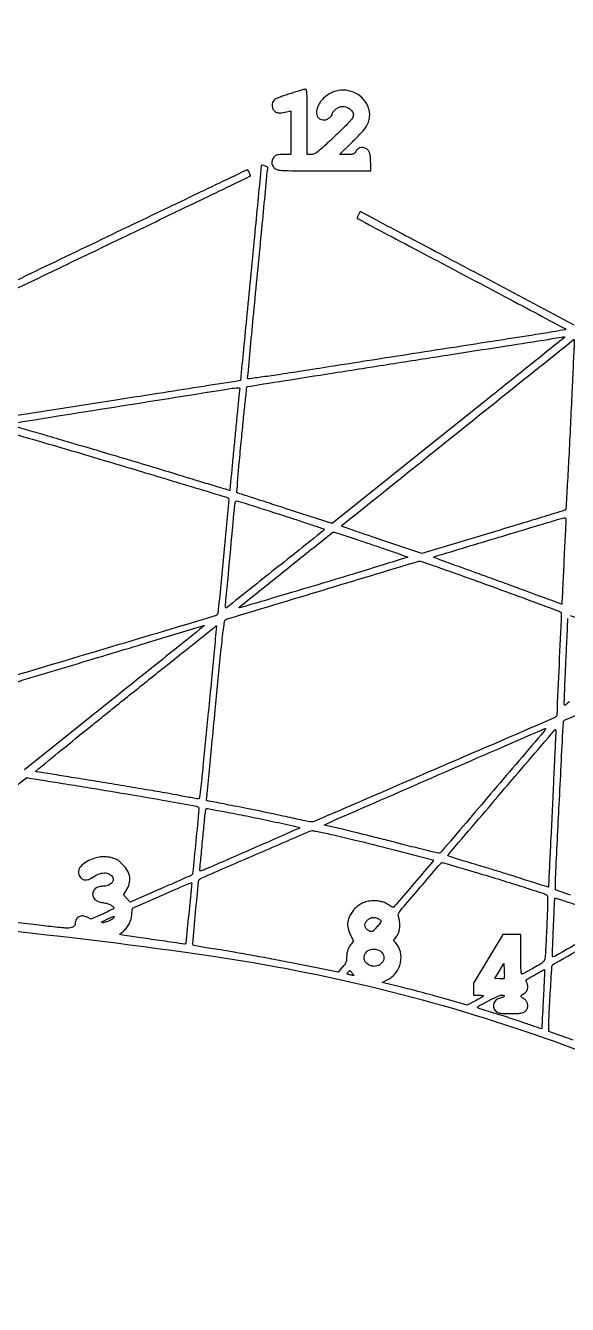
# Model space of a CAD drawing. Extents: x 0 to 7087, y 0 to 4724.
# Drawn here: x 2284 to 2847, y 2360 to 3688 of the extents above; entities that cross this region are included whole.
import ezdxf

# ---------------------------------------------------------------- set-up
doc = ezdxf.new("R2010")
doc.units = 0

msp = doc.modelspace()

# ---------------------------------------------------------------- linework, layer by layer
for points in [[(1293.492648, 3122.898616, -0.000001), (1813.67451, 3204.303477, -0.022438), (1818.5, 3204.838211, -0.754331), (1818.552835, 3204.690615, -0.017362), (1817.590625, 3204.050119, -0.012894), (1816.042809, 3203.149883, -0.006068), (1814, 3202.063238, -0.007019), (1809.606217, 3199.871571, -0.000019), (1750.092351, 3171.224375, -0.000118), (1682.894469, 3138.901257, -0.000074), (1604.165449, 3101.068753), (1399.830898, 3002.914831), (1224.165449, 3013.975075, -0.000031), (1154.660747, 3018.355539, -0.00004)], [(6679.454404, 791.75405, 0.000001), (6397.472142, 1046.787835, 0.000001), (6069.5, 1343.414553, -0.000021)], [(5468.71875, 1886.879035, -0.000001), (5219.850244, 2112.065315, -0.01151)], [(5252.276589, 2097.990111, 0.000002), (5820.76871, 1796.93329)], [(4651.653342, 1425.1125, -0.000001), (4539.128075, 1632.810979, -0.043589)], [(5548.424573, 2408.704966, -0.000001), (5727.394647, 2299.842302, -0.000133)], [(5306.980115, 216.220109, 0.000001), (5194.709925, 423.334713, 0.000017)], [(5733.561876, 2304.782547, -0.000001), (5555.403848, 2413.623819, -0.353388)], [(5373.759285, 2042.672399, -0.000001), (5195.709751, 2137.200618, -0.192573)], [(5555.34416, 980.541909, -0.000001), (5678.911179, 867.897119, -0.000083)], [(3615.925633, 3667.053647, -0.000002), (3641.728749, 3715.748958, -0.000001), (3683.548406, 3794.66941, -0.000001), (3731.295565, 3884.775511, -0.000001), (3778.830453, 3974.480516)], [(1840.425828, 3215.248007, -0.000001), (1750.933564, 3201.206536, -0.000135)], [(4749.665349, 793.063305, 0.000001), (4721.748575, 903.856146, 0.007095)], [(4570.12107, 1505.740836, -0.000001), (4545.158775, 1605.268138, -0.26365)], [(4912.327304, 147.416691, -0.000001), (4884.371973, 258.307726, -0.000042)], [(2219.775322, 3388.29958, -0.000113), (2302.284696, 3427.943308, 0.000049), (2384.83521, 3467.593889, 0.000082), (2454.393481, 3501.026403, 0.000001), (2517.540201, 3531.39011, 0.062771), (2517.884602, 3531.612606, 0.32324), (2518.103037, 3532.480532, 0.020229), (2516.964311, 3535.036102, 0.020995), (2515.614818, 3537.496886, 0.262598), (2514.722919, 3538, 0.111952), (2513.916109, 3537.817059, 0.000008), (2449.780288, 3507.154402, 0.000287), (2378.985646, 3473.256966, 0.000173), (2295.094239, 3432.993709, -0.000238), (2211.176898, 3392.73144, -0.000394)], [(1848.627436, 3209.469568, -0.000003), (2044.597961, 3240.082163, -0.000017), (2238.020133, 3270.288605, -0.031404)], [(5195.527972, 2138.637991, -0.000003), (5370.619532, 2273.225485, -0.00001), (5544.780584, 2407.090447, -0.077987)], [(3593.512849, 3650.132812, -0.000002), (3543.723597, 3556.255828, -0.018461)], [(5982.658973, 2709.702957, -0.000002), (6088.233851, 2670.531374, -0.000202)], [(6450.22633, 2376, -0.000003), (6305.76258, 2478.782248, -0.000005), (6175.84193, 2571.220518, -0.000003), (6066.608729, 2648.942153, -0.000054)], [(5413.830573, 1926.909787, 0.000017), (6158.626144, 1253.456846)], [(1825.138253, 2968.862981, -0.000003), (1836.244022, 3088.55881, -0.000004), (1847.339812, 3208.131344, -0.145737)], [(2087.308865, 3324.525265, -0.000002), (2150.352133, 3354.892074, -0.000188)], [(2854.5, 3376.969391), (2750.5, 3432.052236, -0.000036), (2710.117762, 3453.444119, -0.000054), (2674.911918, 3472.102017, -0.000021), (2644.653698, 3488.143665, -0.001264), (2639.221422, 3491.041538), (2631.942844, 3494.947996), (2630.292198, 3491.486555, 0.012968), (2629.690555, 3490.135811, 0.020413), (2629.252514, 3488.944233, 0.015559), (2628.973542, 3487.975338, 0.298656), (2629.070776, 3487.692587, 0.04305), (2629.443404, 3487.452118, 0.000003), (2660.95204, 3470.765601, 0.000119), (2695.749921, 3452.348069, 0.000072), (2737, 3430.535758, -0.000208), (2778.278452, 3408.69404, -0.000343), (2813.171221, 3390.181942, -0.00002), (2844.595056, 3373.481045, -0.059601), (2845.348837, 3372.956892, -0.624916), (2845.099667, 3372.066807, -0.003942), (2834.644332, 3370.241041, -0.002569), (2814.731505, 3367.030361, -0.00009), (2737.5, 3354.998771, 0.000032), (2693.704116, 3348.181214, 0.000027), (2647.278125, 3340.948705, 0.000027), (2604.870603, 3334.337582, 0.000074), (2575, 3329.67474, -0.001264), (2549.362974, 3325.735242, -0.003258), (2530.821821, 3323.057533, -0.000569), (2515.859072, 3321.013409, -0.379753), (2515.224743, 3321.439256, -0.086958), (2515.154336, 3322.314952, -0.000033), (2518.122137, 3354.02605, -0.000533), (2521.458993, 3389.250732, -0.000324), (2525.474743, 3430.882323, 0.000104), (2529.510221, 3472.527045, 0.000171), (2532.908206, 3507.795296, 0.000012), (2535.951372, 3539.502509, 0.023919), (2536, 3540.518415, 0.30375), (2535.495748, 3541.271876, 0.020666), (2532.951138, 3542.200427, 0.021321), (2530.332627, 3542.913667, 0.259967), (2529.370782, 3542.631474, 0.171522), (2529.310235, 3542.501859, 0.000002), (2526.118043, 3509.785496, 0.000162), (2522.615203, 3473.763693, 0.000097), (2518.479085, 3431, -0.000077), (2514.344483, 3388.2339, -0.000128), (2510.846271, 3352.20417, -0.000001), (2507.660792, 3319.483316, -0.120384), (2507.608304, 3319.333344, -0.212762), (2507.482905, 3319.252036, -0.000002), (2469.580885, 3313.292048, -0.000177), (2427.852447, 3306.74561, -0.000106), (2378.305346, 3299.001257), (2249.110692, 3278.835825)], [(1855.853411, 3386.98061, -0.000004), (1741.150748, 3416.605863, -0.00028)], [(6395.801089, 1900.967422, 0.000006), (6162.72301, 2042.995235, -0.000108)], [(4545.463117, 1605.546108, -0.000002), (4590.813587, 1522.171778, -0.000208)], [(2264.237841, 3266.043679, -0.002997), (2284.980364, 3260.242181, -0.001374), (2311.96433, 3252.440073, -0.00139), (2366.059384, 3236.474627, -0.000914), (2428.229116, 3217.814238, -0.000057), (2493.279601, 3198.151447, -0.111456), (2495.150415, 3197.091079, -0.236242), (2495.583911, 3195.970696, -0.000051), (2489.949097, 3136.772881, -0.000064), (2484.316335, 3077.740881, -0.174267), (2483.641057, 3076.307724, -0.124472), (2481.293252, 3074.90762, -0.000009), (2265.828676, 3010.60097, -0.000017), (2051.378754, 2946.609263, -0.067821)], [(2073.118164, 3328.258049, -0.000011), (1969.384415, 3356.092479, -0.000007), (1865.341002, 3384.014143, -0.097573)], [(2266.909638, 3274.393112, -0.000009), (2383.610626, 3292.9641, -0.000069), (2496.816683, 3310.9609, -0.024455), (2505.337898, 3311.890113, -0.093848), (2506.267186, 3311.771049, -0.233645), (2506.744373, 3311.304961, -0.107521), (2506.866168, 3310.326901, -0.014348), (2506.617796, 3308.25, 0.012147), (2506.273014, 3305.470706, 0.000234), (2504.846681, 3291.060937, 0.000565), (2503.208852, 3274.240417, 0.000379), (2501.372045, 3255, -0.000237), (2499.564007, 3236.004092, -0.000393), (2498.018026, 3219.975441, -0.000013), (2496.607808, 3205.477485, -0.122936), (2496.536909, 3205.278096, -0.330396), (2496.371982, 3205.218582, -0.000021), (2480.586545, 3209.962615, -0.000706), (2463.140248, 3215.233455, -0.000424), (2442.444762, 3221.537005, 0.001078), (2417.440223, 3229.117285, 0.00058), (2386.574399, 3238.362775, 0.000578), (2355.085402, 3247.715545, 0.000907), (2328, 3255.67295, -0.000563), (2304.752529, 3262.485441, -0.00092), (2285.060881, 3268.31938, -0.000085), (2267.434984, 3273.579844, -0.102653)], [(2076.389284, 2946.722542, 0.000004), (2133.501239, 2963.869552, 0.000022), (2197.976335, 2983.230838, 0.000014), (2273.5, 3005.915795, -0.000014), (2348.687081, 3028.499594, -0.000023), (2412.057188, 3047.528764), (2469.583157, 3064.800038, -0.016657), (2469.95, 3064.896982, -0.448186), (2470.020224, 3064.847098, -0.174619), (2469.98875, 3064.715804, -0.046581), (2469.785674, 3064.461641, -0.016322), (2469.45, 3064.135541, -0.015807), (2468.65679, 3063.458323, -0.000007), (2441.562728, 3041.769224, -0.000106), (2411.440583, 3017.667326, -0.000065), (2375.848647, 2989.208808), (2283.197295, 2915.146535)], [(1856.099931, 3377.777511, -0.00001), (1848.620704, 3296.98055, -0.000012), (1841.145618, 3216.268141, -0.17501)], [(2862.62956, 3379.23839, -0.000009), (2865.210905, 3436.952297, -0.000538)], [(1816.972288, 3388.78515, -0.000006), (1855.509915, 3378.680482, -0.132601)], [(2140.297734, 3358.834864, -0.000014), (2076.187389, 3328.239657, -0.1129)], [(2886.464388, 3397.671027, -0.000008), (2863.134319, 3379.096724, -0.169695)], [(2111.173325, 3317.572655, -0.000006), (2087.493172, 3324.260395, -0.127933)], [(2267.012072, 2892.338389, -0.000009), (2285.332155, 2906.922875, -0.169685), (2285.55287, 2907, -0.040001), (2285.79867, 2906.980304, -0.000003), (2304.807676, 2903.914121, -0.000114), (2325.800419, 2900.522901, -0.000069), (2350.677337, 2896.494879, -0.001448), (2395.117035, 2889.160842, -0.002682), (2431.153211, 2882.907443, -0.000494), (2462.044029, 2877.344548, -0.168306), (2464.10571, 2876.184149, -0.208312), (2464.591926, 2874.686462, -0.000236), (2461.305701, 2841.022837, -0.000251), (2457.991416, 2807.410543, -0.192522), (2457.212102, 2805.910607, -0.073467), (2456.58878, 2805.515843, -0.000199), (2447.374365, 2801.42861, -0.001212), (2436.955643, 2796.842309, -0.000755), (2424.721906, 2791.514394), (2392.943813, 2777.731779), (2389.624457, 2781.571708), (2386.3051, 2785.411637), (2389.077821, 2789.783763, 0.075033), (2392.120519, 2796.68247, 0.099118), (2392.58629, 2803.520222, 0.095611), (2390.373281, 2810.193243, 0.065397), (2385.582353, 2816.608234, 0.018756), (2382.742983, 2819.31347, 0.040535), (2380.329585, 2821.120422, 0.044007), (2377.786477, 2822.424082, 0.026278), (2374.571885, 2823.536645, 0.046078), (2368.387323, 2824.716829, 0.051722), (2362.331218, 2824.675148, 0.050354), (2356.277008, 2823.379306, 0.040062), (2350.096907, 2820.827659, 0.049746), (2343.713705, 2816.726745, 0.109191), (2340.070277, 2812.247073, 0.155471), (2339.353374, 2807.713096, 0.140593), (2341.341736, 2803.389097, 0.094315), (2343.707231, 2801.50593, 0.103437), (2346.523545, 2800.701744, 0.097921), (2349.550149, 2801.07657, 0.076156), (2352.513089, 2802.583333, -0.054489), (2359.652854, 2806.610843, -0.094487), (2366.281496, 2808.067508, -0.130094), (2371.548107, 2806.829721, -0.164895), (2374.950412, 2803.20949, -0.039573), (2375.47989, 2801.751838, -0.10312), (2375.550669, 2800.643983, -0.094902), (2375.173114, 2799.545115, -0.030294), (2374.220535, 2798.093565, -0.069191), (2372.41129, 2796.262809, -0.076498), (2370.22868, 2795.069177, -0.058312), (2367.319264, 2794.384105, -0.022897), (2363.202251, 2794.09968, 0.122849), (2358.200307, 2792.727932, 0.147836), (2354.836536, 2789.224861, 0.163159), (2354.164581, 2784.72092, 0.153701), (2356.315132, 2780.593959, 0.063769), (2357.703254, 2779.521, 0.03712), (2359.595811, 2778.591662, 0.03155), (2361.952681, 2777.812771, 0.020438), (2364.758947, 2777.19928, -0.0283), (2369.158783, 2776.164714, -0.044347), (2372.771699, 2774.737725, -0.054628), (2375.253098, 2773.133383, -0.225643), (2376, 2771.562596, -0.269572), (2375.625128, 2770.917812, -0.006668), (2372.519135, 2769.203976, -0.012612), (2368.692237, 2767.280917, -0.008031), (2364.150248, 2765.228729), (2352.300496, 2760.102247), (2348.335841, 2762.063802, 0.09497), (2343.7562, 2763.331626, 0.143157), (2339.727614, 2762.499551, 0.15522), (2336.997443, 2759.71063, 0.117225), (2336, 2755.514715, -0.066609), (2335.818537, 2754.15861, -0.110219), (2335.281815, 2753.141599, -0.087344), (2334.262298, 2752.297747, -0.030354), (2332.543639, 2751.453787, -0.091362), (2329.413725, 2750.775011, -0.024917), (2324.336208, 2750.868868, -0.01122), (2315.567232, 2751.666812, -0.001266), (2295.737072, 2753.971834, 0.004773), (2270.65112, 2756.70962, 0.001661)], [(2850.212171, 3075.342163, 0.000003), (2857.770312, 3072.372234, 0.000009), (2866.444207, 3068.964116, 0.000006), (2876.5, 3065.013385, 0.000029)], [(2850.75, 2785.075385), (2835, 2790.443843), (2835.001716, 2793.971921, -0.012276), (2835.394507, 2809.657152, -0.00028), (2839.137923, 2884.242321, -0.000022), (2843.240981, 2965.019243, -0.1917), (2843.737654, 2966.103363, -0.087946), (2845.229358, 2967.095573, -0.000029), (2909.904455, 2995.317305, -0.000029), (2974.582922, 3023.531706, -0.087963)], [(2977.41902, 2802.312885, -0.000016), (2912.943389, 2766.073421, -0.02066)], [(5096.908298, 406.303109, 0.000003), (5161.52129, 320.305004, 0.028981)], [(2849.346058, 2986.12282, -0.030328), (2845.404949, 2982.408634, -0.600224), (2844.191524, 2982.901811, -0.034885), (2844.116395, 2985.120626, -0.000566), (2844.57834, 2997.591227, -0.001476), (2845.175001, 3012.09683, -0.000979), (2845.941524, 3028.741549, 0.00024), (2846.730477, 3045.339606, 0.00037), (2847.395323, 3059.695856, 0.000113), (2847.960433, 3072.159055, 0.011272)], [(5070.072008, 653.24502, 0.000011), (4922.729878, 925, -0.000032)], [(4844.532109, 237.473022, 0.000003), (4902.674445, 147.027982, 0.010109)], [(1347.251797, 2784.81604, -0.002667), (1477.5, 2784.129468, -0.000305), (1597.811726, 2782.780248, -0.00187), (1659.835069, 2781.814827, -0.002425), (1715.093402, 2780.479756, -0.000733), (1799, 2777.922139, -0.000798), (1866.786357, 2775.648117, -0.001988), (1916.349669, 2773.708885, -0.002247), (1962.203587, 2771.52567, -0.001322), (2017, 2768.524441, -0.021994), (2479.169825, 2721.526668, -0.048154), (2824.235467, 2636.514342, -0.057661), (3106.149355, 2499.29531, -0.047827), (3369.173123, 2293.571868, -0.022509), (3529.141423, 2127.421635, -0.013637), (3703.812918, 1917.569305, -0.011093), (3902.728089, 1653.011621, -0.005858)], [(2853.436423, 2634.376503, 0.007103), (2844.75, 2637.541862), (2828, 2643.37745), (2828.004052, 2646.938725, -0.012691), (2828.303104, 2658.212805, -0.001516), (2829.672909, 2683.123435, -0.000169), (2831.306652, 2711.112717, -0.183869), (2831.790646, 2712.1898, -0.068577), (2834.598804, 2714.31511, -0.00026), (2870.086379, 2734.184076, -0.000159)]]:
    msp.add_lwpolyline(points, format="xyb")
for points in [[(2560.030999, 3617.462145, 0.002848), (2554.71403, 3615.708043, 0.003739), (2549.880921, 3614.042655, 0.002746), (2545.852107, 3612.595683, 0.035289), (2544.391456, 3611.941909, 0.090697), (2542.312743, 3610.28726, 0.09299), (2540.97617, 3608.017327, 0.089577), (2540.522625, 3605.343591, 0.077184), (2540.990487, 3602.528823, 0.105477), (2542.899798, 3599.262302, 0.1497), (2545.776645, 3597.559371, 0.092257), (2550.212354, 3597.322782, 0.024188), (2557.25, 3598.596682), (2560, 3599.233154), (2560, 3576.616577), (2560, 3554), (2552.5, 3554, 0.01019), (2548.491998, 3553.91831, 0.0412), (2546.067939, 3553.618362, 0.067714), (2544.394772, 3553.025209, 0.077527), (2543.025436, 3552.025436, 0.110337), (2540.746271, 3548.435048, 0.131604), (2540.41035, 3544.451321, 0.134084), (2542.106389, 3540.887234, 0.116594), (2545.46152, 3538.451631, 0.083535), (2548.868337, 3537.657195, 0.00842), (2557.222971, 3537.276184, 0.006112), (2570.66584, 3537.054223, 0.001072), (2595.967881, 3537), (2643, 3537), (2643, 3545.032119, 0.024063), (2642.689704, 3551.476036, 0.062483), (2641.672722, 3556.001857, 0.093659), (2639.912724, 3558.987782, 0.132413), (2637.357569, 3560.69164, 0.070122), (2634.410208, 3561.242621, 0.095538), (2631.741494, 3560.850998, 0.09623), (2629.423629, 3559.498914, 0.072116), (2627.5, 3557.246697, -0.041859), (2626.080401, 3555.365906, -0.129497), (2624.762861, 3554.497019, -0.0728), (2622.777296, 3554.135493, -0.007488), (2618, 3554.04096), (2610.5, 3554.00488), (2624.063499, 3567.301456, 0.009955), (2633.778963, 3577.212663, 0.045655), (2638.73904, 3583.547652, 0.076135), (2641.164768, 3588.964357, 0.068383), (2641.978038, 3595.065724, 0.04928), (2641.468523, 3600.018142, 0.054984), (2640.000804, 3604.586571, 0.053238), (2637.522692, 3608.844385, 0.041754), (2634.009826, 3612.874555, 0.094196), (2625.150977, 3618.71124, 0.094809), (2614.788934, 3620.873122, 0.094577), (2604.339732, 3619.058342, 0.093207), (2595.23296, 3613.519543, 0.044495), (2590.996691, 3608.968169, 0.05874), (2588.069827, 3604.121542, 0.068887), (2586.685165, 3599.453839, 0.117941), (2587.024133, 3595.426876, 0.060529), (2588.208711, 3592.908624, 0.103254), (2589.814729, 3591.24031, 0.098567), (2592.01054, 3590.30638, 0.051457), (2594.979713, 3590, 0.106662), (2597.506621, 3590.545253, 0.059642), (2600.209346, 3592.180757, 0.06132), (2602.321531, 3594.2947, 0.167155), (2603, 3596.267454, -0.176272), (2603.587733, 3597.882778, -0.032202), (2605.820576, 3600.221233, -0.035187), (2608.490846, 3602.353202, -0.077535), (2610.836939, 3603.482637, -0.115028), (2615.526094, 3603.78719, -0.094202), (2620.252838, 3602.050855, -0.101227), (2623.750606, 3598.846438, -0.158142), (2625, 3594.995004, -0.10226), (2624.585678, 3592.99036, -0.057187), (2623.339155, 3590.82269, -0.03097), (2620.905921, 3587.922361, -0.006397), (2616.25, 3583.147239, -0.004358), (2612.098592, 3579.068846, -0.002172), (2606.774419, 3573.973234, -0.002156), (2601.213888, 3568.742865, -0.003172), (2596.279937, 3564.199984, -0.004112), (2589.494302, 3558.132447, -0.032974), (2586.1728, 3555.578808, -0.072663), (2583.704531, 3554.403368, -0.074983), (2581.029937, 3554), (2577, 3554), (2577, 3588, 0.000973), (2576.959312, 3608.904861, 0.011918), (2576.737791, 3616.892232, 0.026175), (2576.303685, 3621.055341, 0.383765), (2575.25, 3621.910371, 0.055854), (2574.060623, 3621.715056, 0.002501), (2570.057544, 3620.566733, 0.004178), (2565.3182, 3619.138422, 0.002974)], [(2844.45, 3364.134828, -0.015931), (2843.653787, 3363.454822, -0.000004), (2808.451979, 3335.279993, -0.000083), (2769.416971, 3304.048285, -0.00005), (2723.237589, 3267.120525), (2602.975178, 3170.971394), (2554.237589, 3186.588734, -0.000534), (2535.476748, 3192.622523, -0.00086), (2519.504913, 3197.808526, -0.000127), (2505.332114, 3202.441337, -0.05788), (2504.438711, 3202.853037, -0.281175), (2503.96342, 3203.776892, -0.001013), (2504.922719, 3216.531847, -0.00384), (2506.337468, 3233.180409, -0.001226), (2508.692516, 3257.920472, -0.00078), (2510.766869, 3278.82249, -0.001281), (2512.595211, 3296.50384, -0.000104), (2514.27859, 3312.354026, -0.171497), (2514.514534, 3312.847868, -0.15826), (2515.012414, 3313.101702, -0.000012), (2559.592835, 3320.183588, -0.000426), (2608.850126, 3327.96412, -0.000257), (2667.260729, 3337.108684, 0.000058), (2726.468317, 3346.353868, 0.000086), (2778.304714, 3354.463342, 0.000037), (2822.661391, 3361.413813, 0.001788), (2831.5, 3362.83184, -0.000424), (2841.613066, 3364.482631, -0.015171), (2843.967912, 3364.791978, -0.25216), (2844.483089, 3364.577955, -0.398002)], [(2850.539846, 3273.736134, -0.000952), (2848.874588, 3240.022556, -0.001562), (2847.321504, 3211.492103, -0.000142), (2845.844513, 3185.963321, -0.190712), (2845.436134, 3185.084436, -0.115487), (2844.562448, 3184.573741, -0.000118), (2822.99528, 3177.93114, -0.001148), (2798.850146, 3170.561401, -0.000704), (2770.356309, 3161.979533), (2696.212619, 3139.76246), (2654.606309, 3153.63123, -0.001536), (2638.652601, 3159.00366, -0.00254), (2625.219215, 3163.649659, -0.000275), (2613.283437, 3167.85311, -0.314779), (2612.99102, 3168.261227, -0.230734), (2613.439875, 3169.210379, -0.000006), (2733.600924, 3265.492531, -0.000004), (2853.859211, 3361.848598, -0.420258), (2854.499067, 3361.771311, -0.176757), (2854.578244, 3361.519813, -0.00001), (2853.421993, 3335.799062, -0.000391), (2852.122883, 3307.4078, -0.000236)], [(2556.2472, 3177.90919, -0.001623), (2571.087166, 3173.103365, -0.00271), (2583.539796, 3168.951075, -0.000296), (2594.578005, 3165.196505, -0.422878), (2594.7472, 3164.839149, -0.135946), (2593.620462, 3163.287892, -0.000062), (2543.544723, 3123.431424, -0.000032), (2493.099775, 3083.296656, -0.381376), (2492.326096, 3083.340571, -0.222965), (2492.020493, 3084.186572, -0.000033), (2496.972583, 3137.760609, -0.000126), (2501.820775, 3190.02894, -0.049812), (2502.533439, 3193.689435, -0.395253), (2503.620017, 3194.32048, -0.014772), (2508.603002, 3193.015141, -0.005842), (2518.452172, 3189.996176, -0.000207)], [(2845.60624, 3168.25, 0.004276), (2845.283326, 3162.928358, 0.000547), (2844.7002, 3151.495313, 0.00064), (2844.040381, 3137.925011, 0.000533), (2843.372944, 3123.5, -0.000496), (2842.734483, 3109.679012, -0.000819), (2842.164308, 3098.002716, -0.000045), (2841.632421, 3087.483759, -0.160713), (2841.543459, 3087.253927, -0.317573), (2841.338805, 3087.197775, -0.000059), (2830.408305, 3091.154717, -0.001174), (2818.283723, 3095.577775, -0.000707), (2803.920593, 3100.878762, 0.000987), (2787.460448, 3106.943221, 0.000693), (2768.909211, 3113.707416, 0.000699), (2751.131367, 3120.1336, 0.001464), (2737.280976, 3125.072478, -0.002003), (2726.113067, 3129.068393, -0.003393), (2716.797471, 3132.515391, -0.000514), (2708.647386, 3135.603728, -0.544017), (2708.580862, 3135.914196, -0.123849), (2709.741724, 3136.608403, -0.000024), (2776.288538, 3156.64556, -0.000046), (2842.248642, 3176.496025, -0.061978), (2844.856162, 3176.939424, -0.314282), (2845.503479, 3176.529631, -0.077981), (2845.820881, 3175.242402, -0.033047), (2845.869507, 3172.816044, -0.005781)], [(2643.15014, 3149.406577, -0.000968), (2657.520448, 3144.530262, -0.001561), (2669.738456, 3140.31525, -0.000236), (2680.561857, 3136.537771, -0.104836), (2681.214818, 3136.141759, -0.574676), (2681.124759, 3135.750917, -0.0001), (2655.989335, 3127.949577, -0.001462), (2627.874927, 3119.319844, -0.00087), (2594.337045, 3109.196288, -0.000453), (2560.724907, 3099.147262, -0.000753), (2532.370425, 3090.744575, -0.000026), (2506.731862, 3083.190162, -0.274576), (2506.389211, 3083.277456, -0.446885), (2506.430888, 3084.032773, -0.000042), (2554.822309, 3122.772005, -0.000072), (2602.913726, 3161.253145, -0.153759), (2604.65014, 3161.925779, -0.094696), (2605.53863, 3161.814689, -0.000293), (2616.433948, 3158.27888, -0.001664), (2628.748982, 3154.228971, -0.001039)], [(2736.614676, 3117.101374, -0.001577), (2770.413422, 3104.958912, -0.001464), (2804.988375, 3092.299663, -0.00016), (2839.031993, 3079.709479, -0.108132), (2840.680304, 3078.65303, -0.210486), (2841.093077, 3077.590326, -0.000051), (2838.731401, 3024.596475, -0.000052), (2836.359284, 2971.612759, -0.206001), (2835.852397, 2970.566526, -0.076688), (2832.806145, 2968.655654, -0.000027), (2708.790127, 2915.179814, -0.000021), (2584.384554, 2861.55022, -0.102096), (2581.718017, 2861, -0.048488), (2579.942995, 2861.172541, -0.00148), (2572.697791, 2862.616804, -0.002906), (2564.167654, 2864.395146, -0.002004), (2554.526963, 2866.504013, 0.00258), (2543.023224, 2869.006535, 0.001355), (2528.694263, 2872.005753, 0.001347), (2513.994613, 2874.999732, 0.002071), (2501.252942, 2877.504303, -0.000692), (2490.280508, 2879.629672, -0.001142), (2481.016404, 2881.459401, -0.000073), (2472.689272, 2883.12509, -0.203411), (2472.505843, 2883.25029, -0.167911), (2472.451583, 2883.474135, -0.000006), (2475.059098, 2910.862878, -0.000305), (2477.953741, 2941.068559, -0.000183), (2481.422799, 2976.899933, -0.000372), (2487.089556, 3034.760829, -0.004644), (2489.457046, 3056.666479, -0.005023), (2491.068118, 3069.284517, -0.259638), (2492.5, 3071.18736, -0.03124), (2495.33531, 3072.239013, -0.000014), (2593.511355, 3101.824449, -0.000009), (2692.175708, 3131.552197, -0.048117), (2694.114676, 3131.938132, -0.109402), (2694.599162, 3131.880881, -0.000078), (2706.852605, 3127.605355, -0.000911), (2720.511397, 3122.809128, -0.000557)], [(2474.232986, 2974.703712, -0.00037), (2468.746482, 2918.521108, -0.004971), (2466.514165, 2897.937475, -0.005426), (2464.995204, 2886.211721, -0.373871), (2463.601209, 2885, -0.042739), (2462.208401, 2885.119272, -0.001125), (2456.085604, 2886.189853, -0.002358), (2448.896753, 2887.49851, -0.00161), (2440.738815, 2889.050562, 0.004845), (2428.932245, 2891.217709, 0.000971), (2407.849634, 2894.83453, 0.001027), (2383.29764, 2898.945614, 0.000958), (2358.157638, 2903.052641, -0.000047), (2334.412219, 2906.887454, -0.000076), (2314.171306, 2910.161443, -0.000011), (2296.197023, 2913.072034, -0.00506), (2295, 2913.278348, -0.639477), (2294.87074, 2913.780144, -0.000121), (2321.7, 2935.689006, -0.001506), (2351.868625, 2960.161581, -0.000892), (2388, 2989.184916, -0.000227), (2424.251301, 3018.171402, -0.000378), (2454.803181, 3042.540082, -0.000006), (2482.530373, 3064.620918, -0.376036), (2482.712955, 3064.612358, -0.228506), (2482.789002, 3064.407398, -0.000008), (2480.309808, 3038.117158, -0.000401), (2477.550923, 3009.114729, -0.000241)], [(2824.364928, 2956.781448, -0.038182), (2823.258112, 2955.263107, -0.00001), (2770.841898, 2893.81576, -0.000037), (2719.834777, 2834.031674, -0.010619), (2715.502768, 2829.168067, -0.256357), (2713.91008, 2828.640263, -0.008184), (2707.013669, 2830.025811, -0.008289), (2696.092024, 2832.597036, -0.001332), (2674.882353, 2838.023062, 0.001111), (2658.301203, 2842.272763, 0.00099), (2641.046691, 2846.617866, 0.000992), (2625.513796, 2850.464011, 0.003068), (2615, 2852.976921), (2594.5, 2857.743853), (2598, 2859.415796, -0.008743), (2607.366322, 2863.690562, -0.000035), (2713.284162, 2909.802034, -0.000004), (2823.13839, 2957.617036, -0.078429), (2824.309017, 2957.920916, -0.205103), (2824.54885, 2957.844844, -0.20532), (2824.65916, 2957.618819, -0.10694), (2824.597082, 2957.243795, -0.044144)], [(2835.247901, 2952.250622, 0.001517), (2835.068573, 2948.665859, 0.00002), (2834.017534, 2926.276745, 0.000057), (2832.804605, 2900.353739, 0.000038), (2831.413432, 2870.5, -0.000227), (2830.025697, 2840.960858, -0.000377), (2828.825729, 2816.060761, -0.000009), (2827.72093, 2793.497718, -0.185477), (2827.634789, 2793.302591, -0.27976), (2827.447145, 2793.256132, -0.000101), (2820.308326, 2795.488427, -0.001497), (2812.365677, 2797.999982, -0.000904), (2802.969257, 2801.02095, 0.002204), (2791.604439, 2804.642199, 0.001178), (2777.529052, 2809.022503, 0.001172), (2763.13892, 2813.426678, 0.00183), (2750.725387, 2817.144521, -0.002526), (2740.09479, 2820.344505, -0.004224), (2731.190235, 2823.156571, -0.00072), (2723.411248, 2825.698033, -0.426358), (2723.225387, 2826.085223, -0.087323), (2724.074918, 2827.526185, -0.000017), (2779.041447, 2891.872433, -0.000009), (2834.268891, 2956.517264, -0.179728), (2835, 2956.924416, -0.430515), (2835.189268, 2956.777341, -0.011035), (2835.279071, 2955.58318, -0.016727), (2835.308703, 2954.066943, -0.009777)], [(2497, 2870.520224, -0.003495), (2519.825181, 2866.020314, -0.002897), (2544.061769, 2860.919399, -0.00026), (2568.437938, 2855.628133, -0.35276), (2569, 2854.930605, -0.297982), (2568.594864, 2854.311167, -0.000031), (2519.169739, 2832.693125, -0.000179), (2471.495393, 2811.864679, -0.03896), (2466.803278, 2810.238305, -0.06543), (2465.890946, 2810.12357, -0.271866), (2465.432869, 2810.395963, -0.149349), (2465.286139, 2811.094945, -0.019121), (2465.48393, 2812.63383, 0.016529), (2465.758715, 2814.687516, 0.000529), (2466.586468, 2823.029938, 0.001022), (2467.532239, 2832.87234, 0.000709), (2468.562651, 2844, -0.000691), (2470.382958, 2863.665508, -0.009906), (2471.179195, 2870.651028, -0.021256), (2471.824167, 2874.281695, -0.354727), (2472.718615, 2874.991372, -0.042624), (2473.328594, 2874.932487, -0.000167), (2480.173593, 2873.674413, -0.000853), (2487.935194, 2872.231499, -0.000537)], [(2604.284215, 2847.52153, -0.006533), (2626.966654, 2842.184783, -0.001539), (2664.728525, 2832.654248, -0.000083), (2707.444529, 2821.725848, -0.349138), (2707.988069, 2821.008404, -0.171421), (2707.774432, 2820.445957, -0.000036), (2688.442478, 2797.615757, -0.000287), (2670.308098, 2776.227876, -0.018539), (2667.014196, 2772.627045, -0.224301), (2666.473194, 2772.428635, -0.05711), (2665.533545, 2772.622908, -0.045875), (2664.376881, 2773.125164, -0.029366), (2663.135051, 2773.903835, 0.035412), (2659.253535, 2776.27285, 0.04345), (2655.327247, 2777.888345, 0.042868), (2651.136802, 2778.815792, 0.033044), (2646.463202, 2779.125, 0.04719), (2640.419895, 2778.55336, 0.056585), (2634.967502, 2776.856757, 0.057011), (2630.066749, 2773.994415, 0.049032), (2625.659367, 2769.966031, 0.062421), (2621.28864, 2763.68079, 0.086937), (2619.205829, 2757.167676, 0.088451), (2619.478386, 2750.420155, 0.06696), (2622.02832, 2743.446162), (2625.05664, 2737.689233), (2622.584208, 2734.094617, 0.026166), (2620.396605, 2730.528002, 0.04439), (2619.004455, 2727.3174, 0.046442), (2618.239855, 2724.016233, 0.03201), (2617.968197, 2720.1849, -0.029144), (2617.76147, 2717.011898, -0.083587), (2617.131783, 2714.902678, -0.057494), (2615.717337, 2712.704496, -0.008721), (2612.330214, 2708.716206), (2609.160428, 2705.113125), (2558.830214, 2714.993567, 0.001858), (2537.764126, 2719.047856, 0.001712), (2516.087625, 2723.059309, 0.001709), (2496.745095, 2726.50212, 0.005683), (2484, 2728.576747, -0.002216), (2474.55048, 2730.04774, -0.0035), (2466.460296, 2731.402022, -0.000898), (2459.417124, 2732.64481, -0.138377), (2458.694626, 2732.995116, -0.237761), (2458.139688, 2734.394742, -0.000268), (2461.07437, 2766.94581, -0.000361), (2464.025802, 2799.22836, -0.160212), (2464.880222, 2801.196271, -0.109143), (2466.835805, 2802.610261, -0.000085), (2523.315688, 2827.053233, -0.000092), (2579.711679, 2851.436139, -0.099761), (2582.284215, 2851.981855, -0.051369), (2583.5716, 2851.86246, -0.001226), (2589.482703, 2850.679119, -0.00268), (2596.408468, 2849.23629, -0.001816)], [(2752.924291, 2808.446578, -0.002339), (2778.395665, 2800.760755, -0.003027), (2801.686604, 2793.459243, -0.001231), (2822.103199, 2786.867346, -0.062401), (2825.896691, 2785.084195, -0.241978), (2826.663251, 2783.78163, -0.013268), (2826.812727, 2778.891527, -0.01006), (2826.6812, 2770.720715, -0.00141), (2826.022337, 2753.850323, -0.001439), (2825.489227, 2741.940589, -0.001998), (2824.938193, 2731.272301, -0.001229), (2824.416581, 2722.298203, -0.025301), (2824.116505, 2719.608574, -0.06888), (2823.360544, 2717.158194, -0.103818), (2822.023967, 2715.376764, -0.045295), (2819.346236, 2713.425654, -0.004507), (2812.490859, 2709.407579, -0.004261), (2808.188803, 2706.986388, -0.006251), (2804.361377, 2704.937051, -0.003216), (2801.096202, 2703.267516, -0.107168), (2800.25, 2703.049005, -0.392639), (2799.591383, 2703.614082, -0.013089), (2799.264646, 2707.350574, -0.012617), (2799.05438, 2713.219402, -0.002645), (2799, 2723.5), (2799, 2744), (2789.631675, 2744), (2780.263349, 2744), (2765.131675, 2718.719985), (2750, 2693.439969), (2750, 2687.219985), (2750, 2681), (2755.722506, 2681, -0.018996), (2759.686998, 2680.849327, -0.605509), (2759.989443, 2680.145584, -0.09595), (2758.520408, 2678.91709, -0.002152), (2750.419593, 2674.482705), (2743.339186, 2670.646395), (2720.419593, 2677.27662, 0.003264), (2710.103643, 2680.187995, 0.002047), (2698.001675, 2683.465039, 0.002054), (2686.060329, 2686.59368, 0.003753), (2676.288238, 2689.033052), (2655.076476, 2694.15926), (2660.284207, 2696.879812, 0.109157), (2669.169587, 2704.346633, 0.110188), (2674.044479, 2714.837684, 0.114529), (2673.90323, 2726.076604, 0.125557), (2668.776831, 2735.677492), (2666.787608, 2737.854983), (2669.388978, 2741.265556, 0.067254), (2671.656494, 2745.250789, 0.054281), (2672.992926, 2749.995815, 0.05233), (2673.307236, 2755.098701, 0.052737), (2672.553151, 2760.14189, -0.011359), (2671.787016, 2763.398042, -0.07687), (2671.696397, 2765.04615, -0.110061), (2672.134783, 2766.379057, -0.034193), (2673.341978, 2768.123509, -0.008286), (2679.167248, 2775.177517, -0.000518), (2696.742946, 2795.713113, -0.000032), (2716.434442, 2818.669674, -0.181604), (2716.924291, 2818.938841, -0.107041), (2717.26347, 2818.915021, -0.000053), (2727.674311, 2815.881967, -0.000743), (2739.253595, 2812.48849, -0.000452)], [(2457, 2797.452512, -0.025239), (2456.822827, 2793.944861, -0.000186), (2453.880554, 2765.00122, -0.00003), (2450.789355, 2734.722873, -0.172583), (2450.547739, 2734.214406, -0.236132), (2450.041109, 2734.045597, -0.000063), (2426.39231, 2737.432878, -0.001316), (2404.111101, 2740.686983, -0.002166), (2385.289146, 2743.569893), (2382.078293, 2744.075938), (2386.111563, 2747.719756, 0.043395), (2389.618569, 2751.489184, 0.050543), (2392.223462, 2755.629198, 0.049932), (2393.967694, 2760.251496, 0.040729), (2394.912985, 2765.456992), (2395.5, 2771.413983), (2425.5, 2784.60258, -0.000403), (2445.72557, 2793.47469, -0.006312), (2452.680279, 2796.414698, -0.010932), (2456.434061, 2797.851096, -0.518831)], [(2851.534077, 2776.642604, -0.005367), (2865.391825, 2771.826507, -0.003727), (2880.948301, 2766.10086, -0.001052), (2896.271942, 2760.293992, -0.095809), (2898.309595, 2759.029601, -0.505482), (2898.214527, 2758.181668, -0.000182), (2866.25329, 2739.765685, -0.000346), (2834.775943, 2721.672738, -0.130914), (2832.252728, 2720.999779, -0.418216), (2831.960229, 2721.296123, -0.000946), (2832.064315, 2728.123125, -0.004849), (2832.274426, 2735.950974, -0.002902), (2832.668346, 2745.249779, 0.000823), (2833.121666, 2754.992648, 0.000972), (2833.517476, 2764.212435, 0.000848), (2833.823366, 2771.998996, 0.006126), (2833.918346, 2775.75, -0.011775), (2834.006114, 2778.146181, -0.019373), (2834.206337, 2780.164062, -0.014079), (2834.470362, 2781.741911, -0.358482), (2834.784077, 2782, -0.076956), (2835.374555, 2781.908577, -0.000586), (2840.027821, 2780.426265, -0.002162), (2845.357721, 2778.696087, -0.001384)], [(2374.977273, 2760.547957, -0.083729), (2372.58478, 2758.864339, -0.032417), (2368.81007, 2757.350841, -0.026821), (2365.07035, 2756.344405, -0.253921), (2363.533564, 2756.799769, -0.514144), (2363.632982, 2757.399043, -0.003611), (2369.050081, 2760.011649, -0.007735), (2374.253551, 2762.377243, -0.084509), (2376.477273, 2762.927563, -0.497888), (2376.636295, 2762.74657, -0.090092), (2376.439773, 2762.258434, -0.039895), (2375.861673, 2761.485524, -0.017147)], [(2651.113439, 2760.441338, -0.029579), (2652.242995, 2759.769778, -0.043093), (2653.142067, 2759.040252, -0.051102), (2653.717395, 2758.358421, -0.23428), (2653.786814, 2757.860442, -0.090504), (2652.496637, 2755.511465, -0.014693), (2649.080199, 2751.554082, -0.01048), (2645.408407, 2747.710254, -0.191419), (2643.884859, 2747.049767, -0.090077), (2643.085654, 2747.169628, -0.028931), (2641.970175, 2747.623439, -0.027796), (2640.762252, 2748.283027, -0.02779), (2639.634859, 2749.07258, -0.09784), (2637.616375, 2751.424653, -0.140125), (2636.978269, 2754.081346, -0.129831), (2637.829487, 2756.824047, -0.078194), (2640.076725, 2759.411106, -0.0594), (2642.702186, 2761.134404, -0.09254), (2645.297391, 2761.874015, -0.089805), (2648.040963, 2761.637338, -0.053067)], [(2652.723163, 2727.027281, -0.168544), (2656.321119, 2722.661742, -0.184897), (2656.264784, 2717.196134, -0.164283), (2652.463359, 2712.697814, -0.136413), (2646.397883, 2711.003738, -0.056545), (2644.965944, 2711.164448, -0.02811), (2643.208885, 2711.671485, -0.027484), (2641.426175, 2712.408655, -0.036113), (2639.897883, 2713.282169, -0.032869), (2638.170429, 2714.615, -0.07536), (2637.117382, 2715.871611, -0.078378), (2636.507872, 2717.351803, -0.037894), (2636.183787, 2719.380264, -0.157162), (2637.365025, 2724.44584, -0.15033), (2641.298498, 2727.976637, -0.132771), (2646.963723, 2728.943752, -0.113641)], [(2781.651753, 2698.31842, -0.182543), (2781.296228, 2698.15782, -0.009371), (2780.013052, 2698.100765, -0.01391), (2778.453298, 2698.104079, -0.009557), (2776.686549, 2698.190819), (2772.158127, 2698.5), (2776.829063, 2706.270451), (2781.5, 2714.040902), (2781.794268, 2706.398052, -0.005535), (2781.87545, 2703.437287, -0.008495), (2781.873789, 2700.871984, -0.003822), (2781.81897, 2698.704037, -0.190369)], [(2623.976474, 2703.694479, -0.017053), (2624.88749, 2702.588595, -0.06261), (2625.345015, 2701.807581, -0.276963), (2625.297301, 2701.457654, -0.310517), (2624.976474, 2701.360956, 0.011364), (2624.216845, 2701.584899, 0.003766), (2623.092928, 2701.879587, 0.003747), (2621.841854, 2702.187602, 0.004251), (2620.63775, 2702.463702, -0.011922), (2618.831225, 2702.907215, -0.230978), (2618.40943, 2703.276101, -0.27385), (2618.480497, 2703.793997, -0.016151), (2619.548286, 2705.053356, -0.008472), (2620.234752, 2705.78653, -0.015163), (2620.826596, 2706.361595, -0.010285), (2621.308277, 2706.784168, -0.525166), (2621.410536, 2706.756131, 0.089066), (2621.507956, 2706.583471, 0.001542), (2622.201184, 2705.751117, 0.003858), (2623.02094, 2704.78818, 0.002553)], [(2822.351718, 2676.986423, -0.000718), (2821.753652, 2665.281445, -0.001182), (2821.210351, 2655.386379, -0.000084), (2820.699831, 2646.499592, -0.183997), (2820.591662, 2646.258329, -0.283721), (2820.36032, 2646.203554, -0.000346), (2815.59345, 2647.789154, -0.002784), (2810.237041, 2649.608172, -0.001691), (2803.922592, 2651.815767, 0.004273), (2796.423098, 2654.394279, 0.002504), (2787.403824, 2657.359239, 0.002504), (2778.351782, 2660.234823, 0.004259), (2770.75, 2662.536982, -0.003529), (2764.327959, 2664.47164, -0.005784), (2758.920312, 2666.2112, -0.001396), (2754.252452, 2667.787097, -0.320993), (2754, 2668.139815, -0.276894), (2754.915099, 2669.665558, -0.003483), (2765.35115, 2675.142878, -0.006117), (2775.462095, 2680.204404, -0.113456), (2778.923143, 2681, -0.041178), (2781.455393, 2680.7911, -0.493139), (2781.852922, 2680.045614, -0.204831), (2780.808004, 2679.090883, -0.022399), (2777.621644, 2678.134947, 0.120815), (2773.136558, 2675.759109, 0.153523), (2770.746277, 2671.758146, 0.16271), (2771.144008, 2667.287681, 0.137979), (2774.159388, 2663.600914, 0.089714), (2775.884529, 2662.805416, 0.035499), (2778.462456, 2662.3306, 0.022014), (2782.314344, 2662.071545, 0.005783), (2788.5, 2662, 0.01214), (2796.992832, 2662.206242, 0.066185), (2801.50631, 2663.030996, 0.125331), (2804.219247, 2664.740488, 0.099283), (2806.070247, 2667.684762, 0.124833), (2806.37477, 2670.322512, 0.073477), (2805.492112, 2673.390507, 0.072024), (2803.72876, 2676.137804, 0.107624), (2801.451808, 2677.840004, -0.054248), (2799.611843, 2678.932746, -0.261134), (2799.13789, 2680.006644, -0.21422), (2799.781294, 2681.137456, -0.038567), (2801.891583, 2682.443935, 0.095834), (2804.389869, 2684.416446, 0.098489), (2805.943086, 2687.160709, 0.098817), (2806.324897, 2690.282643, 0.097164), (2805.484076, 2693.332376, -0.027595), (2804.959842, 2694.546614, -0.038651), (2804.638997, 2695.683223, -0.043364), (2804.536154, 2696.604355, -0.216622), (2804.734569, 2697.07087, -0.056928), (2806.261661, 2698.18027, -0.001172), (2814.506339, 2702.815849, -0.000294), (2823.280289, 2707.715206, -0.3353), (2823.672781, 2707.660552, -0.210063), (2823.746447, 2707.471351, -0.000057), (2823.364131, 2698.570614, -0.001024), (2822.918223, 2688.687791, -0.000619)]]:
    msp.add_lwpolyline(points, format="xyb", close=True)

doc.saveas('drawing.dxf')
